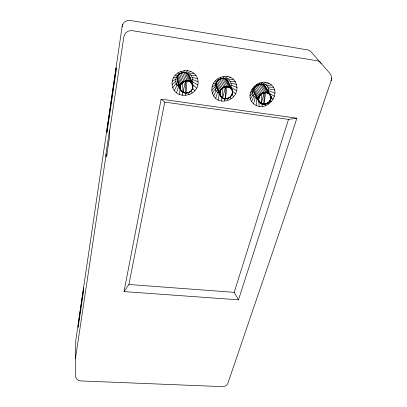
<?xml version="1.0" encoding="UTF-8"?>
<svg xmlns="http://www.w3.org/2000/svg" width="407" height="407" viewBox="0 0 407 407"><rect width="100%" height="100%" fill="white"/><g stroke="black" fill="none" stroke-linecap="round" stroke-linejoin="round"><path stroke-width="0.61" d="M218.361 100.076L219.22 93.244C212.652 90.522 214.453 80.55 220.782 78.714L220.798 77.31C237.296 71.439 243.523 94.851 227.966 100.214C211.533 106.024 205.281 82.713 220.798 77.31M184.452 92.827L185.907 93.152L186.981 80.764L184.061 72.477C180.906 72.39 177.895 74.674 177.243 77.778C177.04 82 179.034 87.159 180.998 90.313C184.178 95.548 193.116 92.46 192.74 86.462C187.53 70.365 170.06 92.867 187.439 92.903M231.619 95.06C236.671 84.503 217.857 84.213 220.182 94.765C223.194 103.19 235.409 96.5 231.827 89.275L227.772 81.141L225.768 79.131L222.939 78.337L221.413 78.475L218.595 79.762L216.61 82.128L216.086 83.552L216.117 86.452L220.401 96.052L221.291 97.192L222.685 97.97L225.422 87.062L221.413 78.475M223.998 98.504L225.437 98.713L226.913 86.676L222.939 78.337M256.461 85.45L261.498 93.966L261.187 103.505C257.707 101.536 256.054 95.66 253.8 92.013C253.195 89.189 254.828 86.203 257.356 84.921M260.765 84.046C266.376 84.386 267.323 91.529 270.421 94.963C271.154 96.281 271.006 97.817 270.787 99.247C270.121 102.294 266.056 104.553 263.853 104.233L265.715 92.272L260.765 84.046L257.804 84.656L262.642 92.806C262.474 94.353 258.582 94.994 258.659 97.477C258.364 99.227 258.842 101.114 259.895 102.778C263.761 106.359 270.965 103.093 271.026 97.721L270.401 96.693M269.159 101.857C276.663 92.186 259.407 87.937 258.72 98.998C260.989 85.612 279.273 96.016 266.727 103.637C267.328 103.953 271.179 100.137 268.035 102.874C266.921 104.192 263.94 104.553 262.312 104.177M184.061 72.477L185.582 72.705L188.182 74.181L191.183 82.245L191.02 82.59M232.163 90.858L232.372 90.624L227.772 81.141M262.205 84.264L267.16 92.394C269.032 93.691 271.886 96.215 270.599 99.293M172.095 84.514C170.726 68.539 196.902 64.876 198.077 81.71C199.069 97.344 173.611 100.941 172.095 84.514L175.844 81.207C175.086 68.442 196.642 70.375 191.682 83.013M229.665 97.334C229.558 98.575 219.5 100.071 228.403 98.245C230.637 97.517 233.018 93.778 232.336 92.257M180.998 90.313C175.9 83.71 188.751 76.114 191.926 83.72M180.153 87.581C179.691 84.732 182.565 82.733 183.822 81.161L181.013 73.102M192.608 87.917C195.146 79.736 180.245 78.312 180.27 86.121M192.745 87.912C193.31 83.231 190.649 78.149 188.182 74.181M256.161 105.474C241.549 98.153 255.805 76.989 268.941 83.313C283.262 90.746 269.195 111.528 256.161 105.474L256.786 98.703C242.358 88.787 270.426 74.537 268.488 92.806M192.119 83.506L189.102 75.336M219.989 93.371C218.406 86.895 230.738 83.231 232.366 90.7M220.782 78.714C226.119 76.328 232.718 81.456 230.962 87.251L236.762 90.71M122.105 26.659L75.763 340.588L75.397 374.995C75.122 377.966 77.554 380.815 80.545 380.911L222.777 386.65L225.559 385.999L226.877 384.88L227.823 383.419L331.125 80.734C332.097 78.108 331.476 75.081 329.558 73.051L310.917 51.618L308.999 50.341L307.509 49.868L130.108 20.411C126.226 19.719 122.507 22.807 122.105 26.659L122.253 26.14M105.906 154.248L109.524 130.143L109.748 132.835L109.33 138.375L106.761 155.393L106.095 157.066L105.906 154.248L107.112 154.39M109.62 131.334L123.835 36.844A7.433 7.382 21.3 0 1 132.341 30.683L317.15 60.735A7.306 6.161 -43.8 0 1 321.072 63.441M254.436 87.77L259.498 96.23L258.786 97.543L258.699 100.381L259.071 101.669L261.085 103.597M179.329 94.5L180.24 88.863M192.74 84.804L192.74 86.462M124.033 291.6L161.126 99.16L296.866 118.198L238.482 299.827L124.033 291.6L128.917 284.498L164.769 102.121L161.126 99.16M331.125 80.734L331.237 80.189M331.456 79.162L331.603 78.439M192.969 86.36L190.593 79.899M181.914 91.422L181.654 91.483L183.084 92.277L185.47 81.156L182.509 72.609M263.507 84.819L268.493 92.959C267.948 93.503 265.262 91.641 264.148 92.313L259.269 84.178M192.826 87.876L192.114 89.321M188.472 81.156L185.582 72.705M231.639 89.565C231.232 87.927 228.739 87.846 228.393 86.65L224.42 78.561M253.597 103.887L255.153 97.68M253.871 89.164L258.786 97.543L258.43 98.942L253.658 90.608M186.986 73.285L189.85 81.721M122.619 24.863L122.746 24.41M215.679 98.453L217.511 92.201M238.482 299.827L234.188 292.338L288.512 119.368L296.866 118.198M176.526 92.847L178.653 86.543L177.228 85.053L176.272 83.231L175.844 81.207M220.162 91.936C219.688 90.212 222.202 88.004 223.789 87.062L219.938 78.958M264.591 85.674L269.602 93.834C269.002 94.348 267.196 91.621 265.715 92.272M183.628 72.293L184.33 70.492M258.827 84.442L259.361 83.135M251.623 101.653L253.897 96.245M270.029 100.641L270.721 99.283M229.68 87.612L225.768 79.131M213.578 96.179L216.173 90.741M258.659 97.477L260.368 94.999L255.316 86.508M174.288 90.522L177.228 85.053M268.508 93.05C273.631 98.87 268.834 92.526 267.185 92.491M250.376 98.926L253.108 94.495M191.3 90.583L192.241 89.347M230.774 96.301L231.736 95.085M212.205 93.396L215.303 88.955M259.239 96.062C260.587 93.824 262.993 92.094 265.685 92.175M264.606 93.147L265.196 92.318M269.246 101.913L270.141 100.661M222.894 78.215L224.125 76.521M230.8 88.461L230.942 88.121L226.908 80.006M172.777 87.683L176.272 83.231M249.949 95.874L252.839 92.547M211.655 90.288L214.962 86.966M260.343 102.554L260.938 103.597L263.812 104.34L259.829 102.742M226.877 86.426C221.067 86.279 216.946 94.795 222.588 98.067M260.907 83.954L262.642 82.356M185.801 72.339L187.759 70.564M250.381 92.715L253.118 90.532M260.144 94.78L262.79 93.111M183.084 92.277L182.484 82.087L183.822 81.161M225.015 78.261L227.472 76.587M182.565 82.214L183.888 81.319M211.976 87.062L215.171 84.91M221.566 97.136L221.291 97.192L220.787 96.083M262.642 92.806C258.089 94.628 256.975 100.865 260.994 103.632M172.303 81.227L175.982 79.111M192.511 85.032L192.129 83.425L191.183 82.245M218.595 79.762L222.456 87.978L223.789 87.062M262.988 83.99L265.913 82.423M185.933 93.04L185.47 81.156L182.662 82.356L185.47 81.156L186.981 80.937M261.319 93.702L262.724 92.964M222.456 87.978L223.86 87.225M228.363 87.062L225.422 87.062L222.639 88.243L222.685 97.97M251.648 89.657L253.927 88.584M187.856 72.929L190.995 71.5M261.498 93.966L264.265 92.801L267.134 92.801C266.483 92.679 264.28 91.84 264.265 92.801L263.853 104.233L266.753 103.734M227.004 78.836L230.601 77.503M213.156 83.949L215.924 82.931M220.716 96.047L220.401 96.052M262.846 93.264L264.265 92.801L261.187 103.505L263.767 104.385M264.911 84.554L268.941 83.313M173.387 78.052L176.679 77.091M186.955 80.515L185.404 80.82L186.976 80.611L189.957 81.425M189.652 74.028L193.813 73.229M228.719 79.909L233.297 79.197M185.439 80.983L186.981 80.764M266.549 85.607L271.515 84.971M180.403 89.006L180.072 88.955M220.182 94.765L219.836 94.714L216.117 86.452M259.9 95.904L258.913 95.991L259.513 97.039M253.663 86.92L255.209 86.844M226.913 86.676L225.361 86.732C227.798 86.091 230.545 87.174 231.822 89.357M264.245 92.638L265.725 92.593M225.397 86.895L226.908 86.844M215.115 81.161L217.175 81.156M191.061 75.549L196.021 75.631M230.047 81.4L235.368 81.542M175.285 75.209L177.89 75.285M267.796 87.067L273.463 87.271M128.917 284.498L234.188 292.338M107.097 155.627L105.988 155.494L75.58 357.661A5.454 3.836 -3.4 0 0 75.616 358.664M191.402 90.639L188.96 92.567L190.201 91.641M164.769 102.121L288.512 119.368M225.407 98.825L222.507 98.097M268.559 88.838L274.644 90.054M230.891 83.206L236.686 84.381M191.997 77.391L197.476 78.526M256.786 98.703L257.743 98.972M268.798 90.797L274.995 93.122M231.207 85.205L237.154 87.51M192.389 79.426L198.077 81.71M182.921 92.409L184.346 92.979M177.869 72.899L179.528 73.82M220.68 90.552L216.61 82.128M180.749 84.707L177.727 76.333M269.032 93.122L274.496 96.261M178.653 86.543L179.548 87.078M192.221 81.512L197.792 84.977M254.294 93.305L259.071 101.669L253.8 92.013M175.895 83.104L176.506 83.679L176.974 85.175M217.72 78.892L218.829 79.721M270.884 97.375L273.183 99.267M178.19 82.667L180.754 90.364M231.97 90.73L235.536 93.773M192.44 84.346L196.652 88.095M181.563 83.43L178.551 75.02M221.52 89.296L217.46 80.84M215.919 85.022L219.704 93.315M177.131 79.279L179.874 87.525M219.882 91.824L216.086 83.552M185.882 93.203L188.889 92.43M269.963 100.565L271.159 101.933M179.996 86.004L177.243 77.778M231.634 94.18L233.562 96.49M176.46 84.051L176.73 84.376L176.506 83.679M180.698 90.323L181.705 91.519M192.516 88.075L194.739 90.863M256.293 84.692L256.883 85.429M221.347 97.227L219.836 94.714M216.666 87.764L217.536 88.884M259.997 102.762L258.699 100.381M259 101.623L259.895 102.778M252.91 95.238L253.144 95.553M222.537 88.105L225.422 87.062L225.437 98.713M269.612 93.92L270.716 96.515L270.426 95.045M268.391 92.186L270.904 96.286L271.026 97.721M267.887 92.582L268.513 93.61M267.597 102.528L268.559 104.095M266.397 91.967L267.023 92.994M230.062 97.105L230.983 98.682M258.384 97.349L258.979 98.397M191.01 90.975L192.185 93.101M182.484 82.087L179.67 73.921M177.386 80.739L178.001 82.077M218.539 91.102L219.541 93.315M215.145 89.342L215.303 89.713M215.456 90.044L215.613 90.415M264.86 103.897L265.552 105.596M227.315 98.499L227.966 100.214M265.395 86.788L265.873 88.085M180.957 71.286L181.486 72.797M188.349 92.343L189.158 94.658M261.676 103.403L262.342 106.354M224.12 98.006L224.715 100.982M176.679 84.061L176.755 84.478M179.813 87.464L180.128 89.006M185.444 93.03L185.862 95.431M189.703 76.689L189.942 78.154M219.638 93.254L219.902 94.765M232.372 90.624L232.545 92.155M258.806 101.012L259.142 106.313M221.296 96.774L221.439 100.936M182.494 91.779L182.509 95.38M78.19 324.486L78.175 327.233L83.613 290.527L83.598 287.861L78.19 324.486M116.081 67.913L106.873 130.281L107.031 132.423L116.31 69.765L116.081 67.913"/></g></svg>
